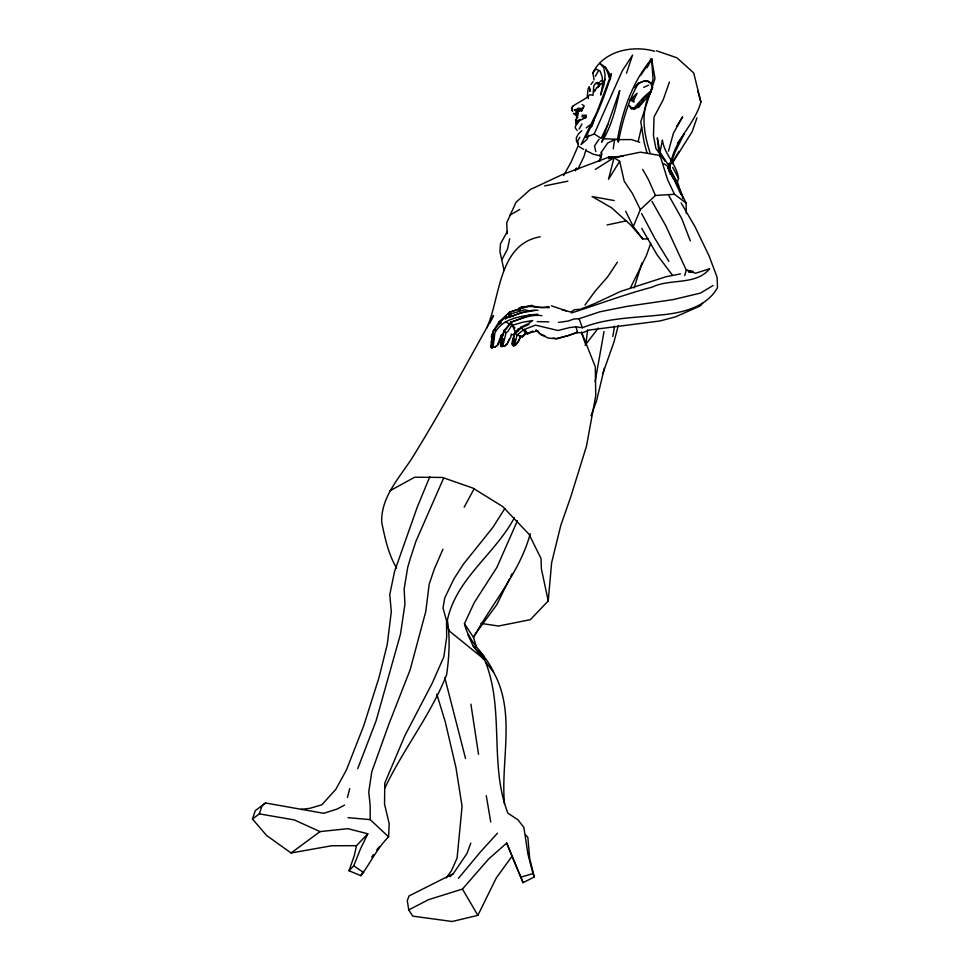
<?xml version="1.0" encoding="UTF-8"?>
<svg xmlns="http://www.w3.org/2000/svg" width="970" height="970" viewBox="0 0 970 970"><rect width="100%" height="100%" fill="white"/><g stroke="black" fill="none" stroke-linecap="round" stroke-linejoin="round"><path stroke-width="1.45" d="M504.461 803.657C500.617 760.031 515.979 712.611 493.621 672.319C486.176 654.641 468.462 642.746 464.472 623.661L474.294 602.54L496.943 567.304L517.41 520.732M520.235 337.099C518.901 341.634 510.802 351.952 514.646 340.434C512.887 335.183 511.554 343.513 512.73 345.235L515.458 345.368L519.12 340.482L520.49 336.226L522.636 336.711L525.91 333.704L526.019 332.334M502.339 335.753L502.23 334.674L501.223 335.268L497.319 345.235L494.797 347.199L490.929 347.26L491.341 343.077M577.962 117.103L575.537 119.795L576.119 123.99M511.36 333.971L510.863 336.881L507.007 344.047L504.812 345.987L501.684 346.06L502.69 339.791L501.72 336.929L502.69 336.166L504.57 329.849L506.255 329.036L510.85 322.452L510.559 321.603L511.178 322.161L530.166 314.947L537.792 314.219M356.499 845.67L331.691 845.755L291.085 852.994L266.507 835.4L252.479 818.995L259.354 813.878L294.225 819.905L320.039 831.593L347.927 828.671L367.8 833.788L356.499 845.67L354.414 855.249L349.03 870.757L360.852 875.692C370.407 863.094 377.112 848.18 388.606 836.855L389.164 823.554L384.544 804.191L384.775 783.105L404.951 735.49L432.196 683.244L443.811 656.945L446.673 637.193L446.527 620.703L442.999 607.911L444.745 597.944L454.008 578.738L463.284 564.346L492.881 527.377L504.885 508.474M530.166 314.947C516.719 317.032 501.538 319.797 494.845 333.086L493.463 344.132L492.566 347.539L490.953 345.562L490.929 347.26L491.875 347.927L491.475 347.139M500.981 342.18L500.811 344.35M577.174 117.176L577.211 116.448M669.361 171.884L669.797 165.918L670.294 174.442M492.566 347.539L491.669 347.163C493.281 344.786 492.493 332.649 492.008 341.852L492.372 337.22L493.451 336.396M587.165 97.388L588.05 89.01L589.251 86.536M480.902 623.383L498.459 626.026L530.384 619.66L548.22 600.927L551.639 562.673L560.854 525.182L570.675 497.137L586.45 446.261L595.762 395.602L595.289 366.696L581.466 332.031M501.769 338.19L500.532 344.92L502.678 346.375L506.085 332.613L507.686 331.679L512.099 324.865L515.264 331.74L517.834 330.867M501.684 346.06L503.09 339.621L501.551 337.136L504.57 329.849M494.251 338.979L493.015 339.294L491.62 347.212L493.015 339.294L491.96 337.196L493.148 331.122L495.573 328.212M669.639 171.896L669.943 168.925L670.464 171.86M501.211 345.453L501.114 346.29L502.678 346.375M587.662 329.836L585.783 344.702L581.733 333.498M491.669 335.099L492.53 336.905L491.341 336.784L493.269 332.225L491.778 335.596L492.469 335.85L491.826 335.365L492.978 333.413L491.826 335.365M600.139 161.02L601.376 152.096L607.681 143.075L614.592 139.631L631.567 139.595L639.679 142.323M613.246 148.834L614.592 139.631M500.872 345.271L500.775 345.963L500.593 344.241M595.131 381.598L604.031 331.473M491.802 337.087L493.33 333.207M502.569 342.859L502.909 340.7M514.33 340.555L513.421 339.136L512.099 344.047L512.984 344.968L514.33 340.555L513.13 338.397L514.924 332.637L521.205 326.999L528.177 323.774L532.7 320.524L522.43 322.282L512.548 325.277L510.559 322.295C520.66 319.154 531.051 313.953 541.83 315.674M513.13 341.464L513.554 339.027M612.822 336.396L614.604 326.15M492.542 343.574L493.221 339.961L492.336 338.069M638.769 82.559C628.196 100.807 622.425 121.577 618.339 142.166L617.514 139.304C622.607 110.422 632.501 81.674 651.646 58.976L652.24 61.886M672.925 163.287L667.881 164.33L660 152.266L662.413 140.044C664.244 154.315 676.611 164.124 678.551 178.286L676.999 183.209L670.052 169.023L669.312 163.433M501.466 340.955L501.89 338.918M519.738 309.018L519.968 307.866L518.307 309.551L519.653 307.672L531.754 305.38C536.907 307.514 543.03 308.521 548.317 306.52M638.187 141.414L641.594 127.082M491.996 343.332L491.499 347.648M670.67 161.76L671.252 158.983M681.11 202.875L695.017 226.689L709.155 256.08L717.097 277.311L717.521 287.629C706.233 307.914 680.734 313.213 659.357 315.104C633.64 317.881 606.687 317.905 582.4 327.751L576.071 326.854L569.705 327.557L558.041 330.503L535.488 325.132L523.448 329.824L517.095 335.087L514.9 343.332L513.979 345.599L513.215 345.356L513.979 345.599M509.711 238.802L507.48 249.157L502.133 259.245M491.899 341.889L492.687 338.275L491.96 337.196M501.999 342.628L501.914 346.69M580.824 120.013L585.734 117.588L586.316 115.26L581.964 115.236M604.431 368.03L596.514 400.986L591.033 415.778M491.523 341.84L492.687 338.275M614.034 157.673L608.493 179.304L619.672 161.323L614.034 157.673L595.325 169.386M347.418 797.461L349.733 788.598M513.627 345.599L512.584 345.562L512.609 344.52M593.992 91.823L594.489 89.931M648.784 95.218C640.952 114.872 643.789 133.508 650.191 153.151M651.476 84.972L653.016 79.116L651.646 58.976L650.3 59.17M618.351 325.387L613.852 342.349L602.77 373.692M501.769 346.023L502.945 339.051L504.194 338.785M512.778 341.501L513.421 339.136L512.645 341.501M634.477 107.828L638.381 107.488L649.682 94.466L652.664 87.591L651.585 83.869C646.917 78.012 637.799 82.098 634.926 87.773M668.463 151.162L673.398 133.326L682.601 116.812L676.502 126.561M586.025 149.344L584.11 156.158L577.95 169.132M513.627 339.112L512.584 341.986M486.831 327.969C500.532 297.159 498.156 244.319 540.193 236.765M514.549 335.947L513.397 338.53M684.687 275.662L686.299 270.133L665.662 225.513L651.973 201.384M581.709 110.907L579.927 109.222L577.489 108.943L574.361 109.998L581.709 110.907L584.183 105.778L582.121 104.602M641.958 263.04L634.137 287.92M491.014 342.325L492.336 338.615M585.734 117.588L583.673 118.291M500.75 341.622L501.926 337.899L503.09 339.621L502.096 337.899L501.344 340.943L501.551 337.136M259.354 813.878L262.082 805.621L265.513 802.978L323.737 813.309L337.087 809.077L344.544 805.112M626.499 73.223L632.561 55.096L622.303 70.774L594.222 133.969L585.528 137.558C595.992 117.091 605.195 95.872 611.439 73.708L597.132 111.635L581.042 144.591L587.129 139.268L588.632 135.145M252.479 818.995L255.28 810.653L265.513 802.978M530.25 533.779C519.665 572.615 492.214 602.867 473.578 637.581L476.355 646.893M667.881 168.695L669.809 163.021M607.79 124.499L601.703 142.19C611.306 126.706 616.011 108.3 619.733 90.549L607.79 124.499L601.182 138.37L594.222 133.969M669.409 82.074L663.153 99.874L654.035 116.994L653.465 135.667L655.926 148.555L665.408 161.287L658.836 151.696L657.296 137.849L660 152.266M671.155 161.481C675.738 138.952 694.932 123.748 700.886 102.032L693.72 72.968L676.902 57.788L656.484 50.779M696.981 117.867L692.107 131.75L672.925 162.245M518.804 309.6L519.483 308.193L518.623 309.297L519.593 310.436L518.623 309.297M650.688 243.397L646.396 255.522L630.318 288.126M591.639 126.876L594.137 120.001M513.324 345.332L514.646 339.997L515.652 339.803M470.789 843.112L467.055 853.357L453.305 873.655L450.007 876.686M578.496 145.063L571.112 162.075L563.606 175.582M671.276 162.038L675.241 151.696L684.141 133.933L677.472 143.378M576.253 123.857L577.126 121.589L579.914 119.419M357.736 768.628L376.093 720.843L400.501 634.065L404.926 604.31L404.163 588.923L407.727 567.256L409.995 559.557L415.887 541.418L443.605 478.174M349.03 870.757L353.735 865.798L360.513 848.823L367.8 833.788M575.465 170.829L576.58 168.065L575.113 170.441M429.831 476.634L417.149 507.431L394.572 571.403L389.77 594.598L391.31 611.658L387.272 644.359L379.027 677.496L363.701 725.839L346.448 769.913L335.778 789.398L321.858 804.785L309.794 808.337L300.918 809.429M648.372 238.935L642.746 238.911L633.301 226.543L640.37 209.593L655.429 195.467L674.477 194.267L686.093 203.069L686.323 213.606M501.854 336.869L497.986 344.944L494.845 347.248M442.938 549.238L434.402 568.784L429.201 584.146L425.757 611.597L410.14 669.821L389.055 723.656L371.801 771.756L368.745 791.981L370.164 805.342L370.188 819.614L388.606 836.855M618.52 157.091L608.287 157.358L562.297 174.588L530.299 189.526L516.064 202.233L506.716 222.736L507.225 233.588M489.789 323.131L493.56 315.48C466.8 363.447 440.865 411.813 411.813 458.495C399.058 478.21 380.943 497.137 381.683 522.248C384.969 537.926 388.291 554.137 396.584 568.032M509.505 338.882L507.516 343.234L504.812 345.987M579.151 129.034L582 123.966M526.698 307.163L527.037 306.423M638.381 107.488L644.286 97.958L651.597 91.483M519.653 307.672L519.823 309.297M509.359 579.138L496.773 604.71L474.16 635.568M510.681 576.447L512.014 573.755M477.883 915.34L496.288 877.947L512.002 856.28L506.728 843.051L488.722 858.923L462.447 889.053L428.449 899.711L408.758 909.884L412.723 916.129L452.178 921.5L477.883 915.34L462.447 889.053M490.674 346.69L491.875 347.927M594.901 91.083L596.247 88.403L599.86 84.657L602.212 83.553L605.377 79.249M594.101 79.952L592.864 72.92C603.498 50.743 632.646 44.923 654.653 51.252M647.051 67.815L651.646 58.976L654.993 78.546L640.77 121.735L644.092 142.19L647.026 153.127M490.929 347.26L490.953 345.562M577.174 122.838L577.877 120.207M464.193 507.177L473.99 489.001M598.939 161.141L600.951 157.431M508.401 314.438L509.674 312.11L524.54 307.441M384.908 788.004C403.277 749.01 430.886 714.914 446.636 674.696C449.171 656.666 450.286 638.321 447.376 620.254C456.118 578.569 495.112 554.04 514.342 517.798M360.852 875.692L362.938 871.921M507.468 231.345L500.435 243.882L499.974 251.776L504.048 270.363M595.374 76.266L598.247 71.149M579.842 137.255L577.902 140.504L578.071 143.887M509.674 312.11L509.808 314.183L508.51 316.365L505.418 319.094M572.336 108.228L571.706 110.58M672.877 161.456L678.964 151.478M495.112 329.121L492.736 332.249M491.887 336.311L493.051 334.577L491.826 336.384L492.53 336.905M617.393 262.179L607.535 277.032L595.18 291.109L584.995 305.041M640.527 75.575L651.646 58.976M599.12 139.195L594.501 145.949L595.786 151.623M632.731 97.63L637.084 93.265L633.616 100.334L633.956 102.068L630.015 99.74L632.731 97.63L633.616 100.334L630.015 99.74M585.116 345.271L598.296 328.066M598.551 86.488L599.86 84.657L598.114 84.851L600.515 83.978M371.728 857.068L373.414 854.703M446.248 877.898L451.292 871.024L457.1 858.062L462.072 806.409L455.948 767.5L445.242 721.765L436.791 694.071M585.856 117.067L583.322 118.376M592.864 72.92L595.859 69.016L600.066 70.956L602.188 76.824L602.625 84.96L600.636 95.036L604.274 83.711L605.098 75.236L603.752 67.682L599.678 63.256L605.389 67.257L609.693 73.914L610.676 78.049M573.161 105.863L588.002 96.964M590.96 84.402L593.119 81.65M376.784 849.975L379.221 846.883M576.289 117.225L577.489 115.782M631.882 108.058L631.361 108.688L629.069 105.342L631.882 108.058L634.841 108.967L640.37 103.256L637.945 104.627M518.235 328.878L513.954 334.019L511.542 335.087M458.434 878.335L480.55 851.805L497.513 833.169M703.056 302.688L700.255 305.95L675.411 316.875L659.903 320.985L589.433 330.018L582.582 332.71L577.599 332.649L556.938 338.857L548.244 338.057L540.969 334.686L537.586 330.758L536.01 330.564M596.198 83.772L597.387 82.401L599.29 82.874L595.641 83.141L593.785 85.894L592.985 95.351L589.699 94.648L588.232 96.442L588.317 98.576M576.532 114.702L577.95 113.078L578.059 115.103M491.766 336.42L491.535 336.129M634.271 107.84L634.841 108.967L631.361 108.688L634.271 107.84L643.898 97.012L650.906 90.84L652.119 86.863L650.967 83.626L647.79 81.165M579.866 120.304L575.537 125.918L575.271 127.894L577.138 130.465M581.818 130.707L578.35 133.969L576.325 137.728L576.447 141.038L578.144 144.372M573.306 105.948L571.9 107.27L571.657 109.367L572.7 111.356M506.352 316.317L498.822 322.21L495.076 328.284M522.187 336.384L526.019 332.868M636.114 85.966L639.63 82.935L643.68 81.286L648.518 81.419M492.154 336.02L491.572 336.748M520.526 336.748L522.636 336.711L517.095 335.087L515.397 333.51L521.714 327.581L528.965 324.465M586.122 127.907L590.099 124.924M291.085 852.994L320.039 831.593M597.29 87.7L599.266 86.269M600.091 81.553L601.364 80.631M576.471 115.612L575.44 113.417L580.278 110.24L579.927 109.222M493.96 330.188L501.975 320.173L504.424 318.366C515.628 315.905 526.007 309.333 537.974 310.327M501.284 322.743L499.586 323.907L498.822 322.21L509.274 312.352C517.847 309.854 526.286 304.883 535.488 307.017M659.576 156.716L661.71 155.394M713.059 285.507L700.51 293.073L673.204 299.597L626.875 306.399L599.909 311.794L579.078 318.73L573.707 319.045L568.311 321.021L558.38 322.44M510.062 215.085L519.787 209.435M390.001 490.771L414.687 477.204L442.405 477.446L472.911 488.092L502.678 506.546L529.014 534.264L541.042 558.55L541.381 568.796L548.22 600.927M571.439 312.934C598.15 304.531 624.777 294.274 652.082 287.168C670.415 278.184 695.66 285.774 709.688 268.751L695.575 273.249L686.299 270.133L693.065 271.309M512.002 856.28L523.036 882.664L534.324 876.965L529.693 858.535L527.862 837.449L525.97 835.109M453.305 873.655L409.061 895.916L407.291 900.633L408.758 909.884M643.716 87.361L648.578 85.154M532.894 330.988L526.928 333.692L537.586 330.758M577.417 331.97L568.578 335.584L556.065 338.578L553.179 337.996M509.856 316.899L520.926 312.813L535.064 310.449M501.223 335.268L503.333 334.492M583.637 107.646L581.091 108.579L577.853 108.179M495.306 329.691L494.979 330.782M598.223 84.378L599.157 84.087M506.728 843.051L520.854 877.159L532.979 873.57L534.324 876.965M522.612 307.138L519.508 307.999L522.539 307.187M511.178 322.161L504.17 330.661L506.085 332.613M608.554 158.68L640.442 152.169L660.061 155.515L667.675 179.887L674.477 194.267M607.087 224.967L626.632 220.784M511.433 316.438L509.808 314.183L524.746 309.782L529.244 310.849M544.703 185.9L567.911 181.16M680.479 273.916L666.16 276.692L620.594 291.424L594.719 303.586L580.351 309.284L574.434 309.648L571.027 312.049L562.176 309.866M688.906 272.412L691.659 271.976M577.95 113.078L575.44 113.417L576.604 115.236L573.476 113.308L575.841 115.115M501.538 346.435L502.266 346.375L501.296 345.866M623.079 156.267L608.287 157.358L618.617 157.334M537.234 321.616L548.85 321.882M534.3 307.138L549.311 307.635L548.814 306.665M604.346 138.758L617.514 139.304M581.903 116.715L585.286 116.97M348.024 817.674L370.188 819.614M513.203 339.367L514.646 340.434M614.252 200.572L592.076 196.534L611.464 207.713L630.658 224.919L642.746 238.911M551.409 305.829L566.371 310.837M600.757 155.976L593.434 154.291L586.377 150.799M544.885 335.814L539.853 333.777L535.913 329.897M510.85 322.452L512.33 325.411M578.957 146.531L583.637 149.416M505.358 321.531L510.353 324.671M663.638 163.566L667.396 166.052L673.289 178.819M353.735 865.798L363.762 872.636M574.361 109.998L577.405 112.241M509.808 314.183L512.875 316.632M532.979 873.57L527.947 854.17L523.873 827.434L518.004 819.856L507.88 813.163C488.844 764.275 505.067 707.954 484.454 659.491L449.268 630.949L447.667 626.765M512.099 324.865L514.9 327.957M521.205 326.999L525.91 333.704M467.879 634.659L473.033 645.693L484.454 659.491M479.047 650.203L484.406 656.811M473.033 645.693L483.775 659.588M485.57 661.904L493.621 672.319M599.399 154.957L600.951 156.994M672.064 274.656L657.102 254.867L641.703 228.35M575.537 119.795L576.98 121.905M464.472 623.661L473.578 637.581M669.033 170.853L675.338 180.796L686.093 203.069M668.876 261.366L654.944 238.596L641.643 213.533M642.673 169.362L648.518 179.717L655.429 195.467M668.9 195.746L681.668 218.432L690.337 240.851M672.695 167.41L678.551 178.286M514.924 332.637L515.397 333.51M625.638 211.193L633.301 226.543M640.37 209.593L632.452 193.527L624.219 181.22L619.672 161.323M605.389 67.257L610.421 79.516M673.435 178.128L680.916 194.521M520.854 877.159L523.036 882.664M608.59 75.527L610.13 79.698M579.078 318.73L582.4 327.751M682.953 198.607L677.981 183.379L670.27 169.92L669.458 164.027M697.866 91.253L700.886 102.032M444.769 677.642L465.527 758.479M576.071 326.854L577.599 332.649M601.376 152.096L601.982 154.594M490.735 821.99L486.261 795.63M470.899 704.147L478.525 754.284M589.687 88.743L589.821 91.459L589.675 87.955M527.777 333.922L524.576 329.594L527.777 333.922"/></g></svg>
